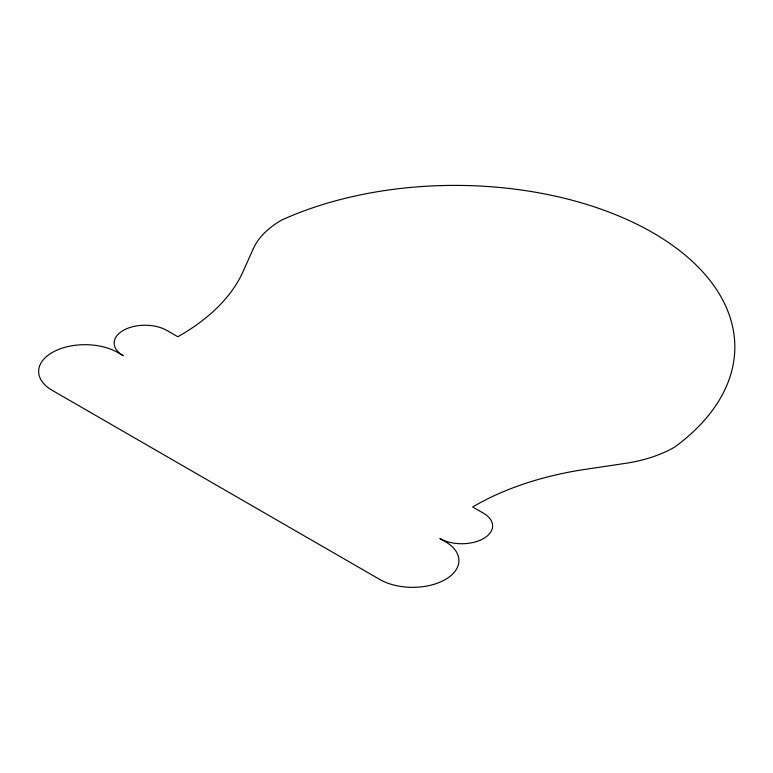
<?xml version="1.0" encoding="UTF-8"?>
<svg xmlns="http://www.w3.org/2000/svg" width="773" height="773" viewBox="0 0 773 773"><rect width="100%" height="100%" fill="white"/><g stroke="black" fill="none" stroke-linecap="round" stroke-linejoin="round"><path stroke-width="1.16" d="M253.322 248.635L242.993 271.729A242.345 139.913 0 0 1 177.809 336.757L166.881 330.448A30.891 17.837 0 0 0 123.207 330.448A30.891 17.837 0 0 0 123.207 355.667L117.747 352.517A46.332 26.746 0 0 0 52.216 352.517A46.332 26.746 0 0 0 52.216 390.346L379.833 579.499A46.332 26.746 0 0 0 445.354 579.499A46.332 26.746 0 0 0 445.354 541.67L439.895 538.51A30.891 17.837 0 0 0 483.579 538.51A30.891 17.837 0 0 0 483.579 513.291L472.661 506.991A242.345 139.913 0 0 1 585.287 469.356L625.289 463.385A108.104 62.42 0 0 0 674.684 447.094A279.923 161.615 0 0 0 652.847 232.731A279.923 161.615 0 0 0 281.546 220.121A108.104 62.42 0 0 0 253.322 248.635"/></g></svg>
